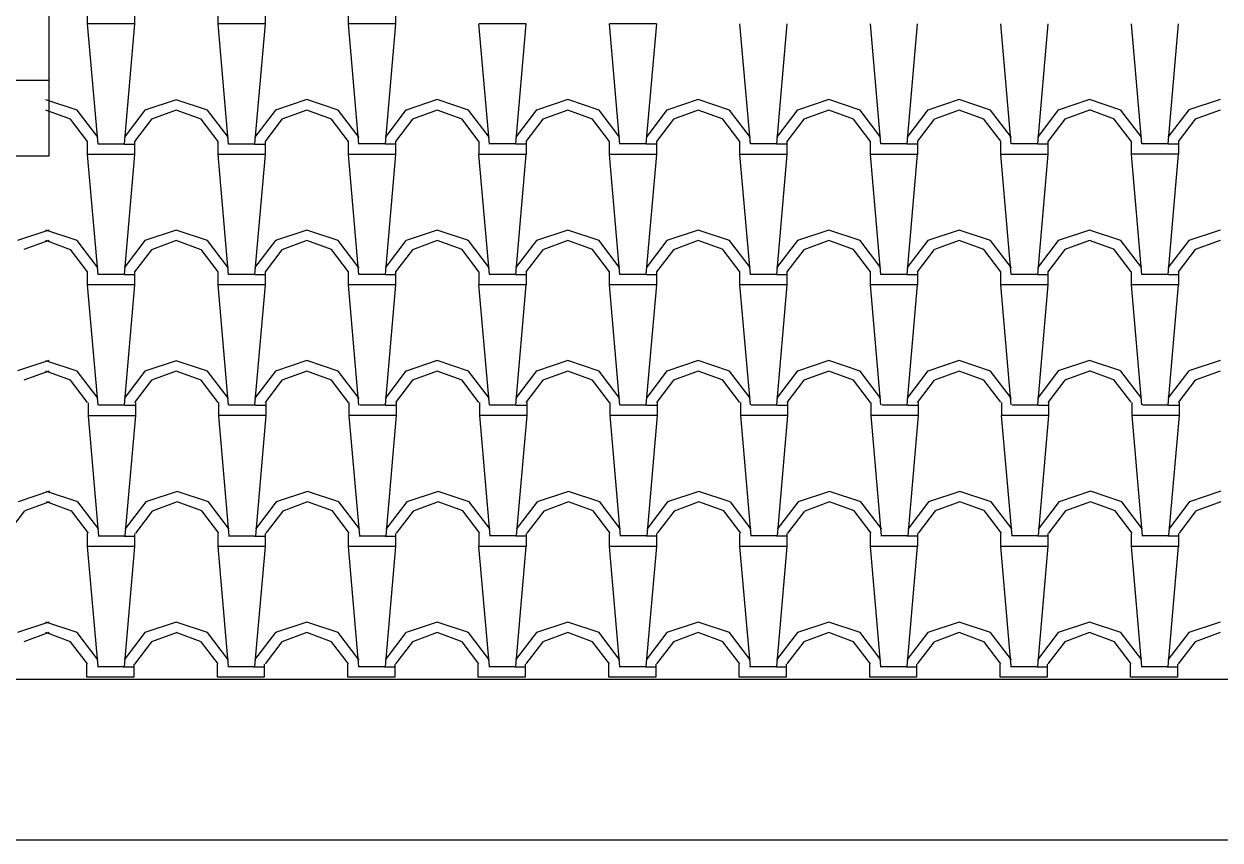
# Model space of a CAD drawing. Extents: x 32549 to 39694, y 7645 to 11950.
# Drawn here: x 34168.3 to 34305.8, y 8915.9 to 9009.7 of the extents above; entities that cross this region are included whole.
import ezdxf

# ---------------------------------------------------------------- set-up
doc = ezdxf.new("R2010")
doc.units = 0
doc.header["$LTSCALE"] = 80
doc.header["$MEASUREMENT"] = 0
doc.layers.add('C3', color=3, linetype='CONTINUOUS')
doc.layers.add('ROOF', color=11, linetype='CONTINUOUS')

msp = doc.modelspace()

# ---------------------------------------------------------------- linework, layer by layer
at = {"layer": 'C3'}
for p, q in [((34171.15, 9111.55), (34171.15, 8994.55)), ((34171.15, 9003.22), (34021.15, 9003.22)), ((34171.15, 8994.55), (34021.15, 8994.55)), ((34986.15, 8934.39), (34021.15, 8934.39)), ((34986.15, 8915.92), (34021.15, 8915.92))]:
    msp.add_line(p, q, dxfattribs=at)
at = {"layer": 'ROOF'}
for p, q in [((34175.62, 9009.73), (34175.62, 9011.23)), ((34181.02, 9011.23), (34181.02, 9009.73)), ((34190.62, 9009.73), (34190.62, 9011.23)), ((34196.02, 9011.23), (34196.02, 9009.73)), ((34205.63, 9009.74), (34205.63, 9011.24)), ((34211.03, 9011.24), (34211.03, 9009.74)), ((34179.82, 9009.73), (34175.62, 9009.73)), ((34176.82, 8995.93), (34175.62, 9009.73)), ((34181.02, 9009.74), (34179.82, 8995.94)), ((34181.02, 9009.73), (34179.82, 9009.73)), ((34191.82, 8995.93), (34190.62, 9009.73)), ((34194.82, 9009.73), (34190.62, 9009.73)), ((34196.02, 9009.74), (34194.82, 8995.94)), ((34196.02, 9009.73), (34194.82, 9009.73)), ((34206.82, 8995.93), (34205.62, 9009.73)), ((34209.83, 9009.74), (34205.63, 9009.74)), ((34211.02, 9009.74), (34209.82, 8995.94)), ((34211.03, 9009.74), (34209.83, 9009.74)), ((34221.82, 8995.93), (34220.62, 9009.73)), ((34224.83, 9009.74), (34220.63, 9009.74)), ((34226.02, 9009.74), (34224.82, 8995.94)), ((34226.03, 9009.74), (34224.83, 9009.74)), ((34236.82, 8995.93), (34235.62, 9009.73)), ((34239.83, 9009.74), (34235.63, 9009.74)), ((34241.02, 9009.74), (34239.82, 8995.94)), ((34241.03, 9009.74), (34239.83, 9009.74)), ((34251.82, 8995.94), (34250.62, 9009.74)), ((34256.02, 9009.74), (34254.82, 8995.94)), ((34266.82, 8995.94), (34265.62, 9009.74)), ((34271.02, 9009.75), (34269.82, 8995.95)), ((34281.82, 8995.94), (34280.62, 9009.74)), ((34286.02, 9009.75), (34284.82, 8995.95)), ((34296.83, 8995.94), (34295.63, 9009.74)), ((34301.02, 9009.75), (34299.82, 8995.95)), ((34174.42, 8999.83), (34170.82, 9001.03)), ((34185.82, 9001.03), (34182.22, 8999.83)), ((34189.42, 8999.83), (34185.82, 9001.03)), ((34200.83, 9001.04), (34197.23, 8999.84)), ((34204.43, 8999.84), (34200.83, 9001.04)), ((34215.83, 9001.04), (34212.23, 8999.84)), ((34219.43, 8999.84), (34215.83, 9001.04)), ((34230.83, 9001.04), (34227.23, 8999.84)), ((34234.43, 8999.84), (34230.83, 9001.04)), ((34245.83, 9001.04), (34242.23, 8999.84)), ((34249.43, 8999.84), (34245.83, 9001.04)), ((34260.83, 9001.04), (34257.23, 8999.84)), ((34264.43, 8999.84), (34260.83, 9001.04)), ((34275.83, 9001.04), (34272.23, 8999.84)), ((34279.43, 8999.84), (34275.83, 9001.04)), ((34290.83, 9001.04), (34287.23, 8999.84)), ((34294.43, 8999.84), (34290.83, 9001.04)), ((34305.83, 9001.05), (34302.23, 8999.85)), ((34173.67, 8998.78), (34170.82, 8999.83)), ((34175.62, 8996.23), (34173.67, 8998.78)), ((34176.82, 8996.68), (34174.42, 8999.83)), ((34182.22, 8999.84), (34179.82, 8996.69)), ((34182.97, 8998.78), (34181.02, 8996.23)), ((34185.82, 8999.83), (34182.97, 8998.78)), ((34188.67, 8998.78), (34185.82, 8999.83)), ((34190.62, 8996.24), (34188.67, 8998.79)), ((34191.82, 8996.68), (34189.42, 8999.83)), ((34197.22, 8999.84), (34194.82, 8996.69)), ((34197.97, 8998.78), (34196.02, 8996.23)), ((34200.82, 8999.83), (34197.97, 8998.78)), ((34203.68, 8998.79), (34200.83, 8999.84)), ((34205.62, 8996.24), (34203.67, 8998.79)), ((34206.83, 8996.68), (34204.43, 8999.83)), ((34212.22, 8999.85), (34209.82, 8996.7)), ((34212.97, 8998.78), (34211.02, 8996.23)), ((34215.83, 8999.83), (34212.98, 8998.78)), ((34218.68, 8998.79), (34215.83, 8999.84)), ((34220.62, 8996.24), (34218.67, 8998.79)), ((34221.83, 8996.68), (34219.43, 8999.83)), ((34227.23, 8999.85), (34224.83, 8996.7)), ((34227.97, 8998.78), (34226.02, 8996.23)), ((34230.83, 8999.83), (34227.98, 8998.78)), ((34233.68, 8998.79), (34230.83, 8999.84)), ((34235.62, 8996.24), (34233.67, 8998.79)), ((34236.83, 8996.68), (34234.43, 8999.83)), ((34242.23, 8999.85), (34239.83, 8996.7)), ((34242.97, 8998.78), (34241.02, 8996.23)), ((34245.83, 8999.83), (34242.98, 8998.78)), ((34248.68, 8998.79), (34245.83, 8999.84)), ((34250.62, 8996.24), (34248.67, 8998.79)), ((34251.83, 8996.68), (34249.43, 8999.83)), ((34257.23, 8999.85), (34254.83, 8996.7)), ((34257.97, 8998.78), (34256.02, 8996.23)), ((34260.83, 8999.83), (34257.98, 8998.78)), ((34263.68, 8998.79), (34260.83, 8999.84)), ((34265.62, 8996.24), (34263.67, 8998.79)), ((34266.83, 8996.69), (34264.43, 8999.84)), ((34272.23, 8999.85), (34269.83, 8996.7)), ((34272.97, 8998.79), (34271.02, 8996.24)), ((34275.83, 8999.83), (34272.98, 8998.78)), ((34278.68, 8998.79), (34275.83, 8999.84)), ((34280.62, 8996.25), (34278.67, 8998.8)), ((34281.83, 8996.69), (34279.43, 8999.84)), ((34287.23, 8999.85), (34284.83, 8996.7)), ((34287.97, 8998.79), (34286.02, 8996.24)), ((34290.83, 8999.84), (34287.98, 8998.79)), ((34293.68, 8998.8), (34290.83, 8999.85)), ((34295.62, 8996.25), (34293.67, 8998.8)), ((34296.83, 8996.69), (34294.43, 8999.84)), ((34302.23, 8999.86), (34299.83, 8996.71)), ((34302.97, 8998.79), (34301.02, 8996.24)), ((34305.83, 8999.84), (34302.98, 8998.79)), ((34175.62, 8994.73), (34175.62, 8996.23)), ((34179.82, 8995.93), (34176.82, 8995.93)), ((34179.82, 8995.93), (34181.02, 8995.93)), ((34181.02, 8996.23), (34181.02, 8994.73)), ((34190.62, 8994.73), (34190.62, 8996.23)), ((34194.82, 8995.93), (34191.82, 8995.93)), ((34194.82, 8995.93), (34196.02, 8995.93)), ((34196.02, 8996.23), (34196.02, 8994.73)), ((34205.63, 8994.74), (34205.63, 8996.24)), ((34209.83, 8995.94), (34206.83, 8995.94)), ((34209.83, 8995.94), (34211.03, 8995.94)), ((34211.03, 8996.24), (34211.03, 8994.74)), ((34220.63, 8994.74), (34220.63, 8996.24)), ((34224.83, 8995.94), (34221.83, 8995.94)), ((34224.83, 8995.94), (34226.03, 8995.94)), ((34226.03, 8996.24), (34226.03, 8994.74)), ((34235.63, 8994.74), (34235.63, 8996.24)), ((34239.83, 8995.94), (34236.83, 8995.94)), ((34239.83, 8995.94), (34241.03, 8995.94)), ((34241.03, 8996.24), (34241.03, 8994.74)), ((34250.63, 8994.74), (34250.63, 8996.24)), ((34254.83, 8995.94), (34251.83, 8995.94)), ((34254.83, 8995.94), (34256.03, 8995.94)), ((34256.03, 8996.24), (34256.03, 8994.74)), ((34265.63, 8994.74), (34265.63, 8996.24)), ((34269.83, 8995.94), (34266.83, 8995.94)), ((34269.83, 8995.94), (34271.03, 8995.94)), ((34271.03, 8996.24), (34271.03, 8994.74)), ((34280.63, 8994.74), (34280.63, 8996.24)), ((34284.83, 8995.94), (34281.83, 8995.94)), ((34284.83, 8995.94), (34286.03, 8995.94)), ((34286.03, 8996.24), (34286.03, 8994.74)), ((34295.63, 8994.75), (34295.63, 8996.25)), ((34299.83, 8995.95), (34296.83, 8995.95)), ((34299.83, 8995.95), (34301.03, 8995.95)), ((34301.03, 8996.25), (34301.03, 8994.75)), ((34176.82, 8980.93), (34175.62, 8994.73)), ((34179.82, 8994.73), (34175.62, 8994.73)), ((34181.02, 8994.74), (34179.82, 8980.94)), ((34181.02, 8994.73), (34179.82, 8994.73)), ((34194.82, 8994.73), (34190.62, 8994.73)), ((34191.82, 8980.93), (34190.62, 8994.73)), ((34196.02, 8994.74), (34194.82, 8980.94)), ((34196.02, 8994.73), (34194.82, 8994.73)), ((34206.82, 8980.93), (34205.62, 8994.73)), ((34209.83, 8994.74), (34205.63, 8994.74)), ((34211.02, 8994.74), (34209.82, 8980.94)), ((34211.03, 8994.74), (34209.83, 8994.74)), ((34221.82, 8980.93), (34220.62, 8994.73)), ((34224.83, 8994.74), (34220.63, 8994.74)), ((34226.02, 8994.74), (34224.82, 8980.94)), ((34226.03, 8994.74), (34224.83, 8994.74)), ((34236.82, 8980.93), (34235.62, 8994.73)), ((34239.83, 8994.74), (34235.63, 8994.74)), ((34241.02, 8994.74), (34239.82, 8980.94)), ((34241.03, 8994.74), (34239.83, 8994.74)), ((34251.82, 8980.94), (34250.62, 8994.74)), ((34254.83, 8994.74), (34250.63, 8994.74)), ((34256.02, 8994.74), (34254.82, 8980.94)), ((34256.03, 8994.74), (34254.83, 8994.74)), ((34266.82, 8980.94), (34265.62, 8994.74)), ((34269.83, 8994.74), (34265.63, 8994.74)), ((34271.02, 8994.75), (34269.82, 8980.95)), ((34271.03, 8994.74), (34269.83, 8994.74)), ((34281.82, 8980.94), (34280.62, 8994.74)), ((34284.83, 8994.74), (34280.63, 8994.74)), ((34286.02, 8994.75), (34284.82, 8980.95)), ((34286.03, 8994.74), (34284.83, 8994.74)), ((34299.83, 8994.75), (34295.63, 8994.75)), ((34296.83, 8980.94), (34295.63, 8994.74)), ((34301.02, 8994.75), (34299.82, 8980.95)), ((34301.03, 8994.75), (34299.83, 8994.75)), ((34171.15, 8986.05), (34167.55, 8984.85)), ((34171.15, 8984.84), (34168.3, 8983.79)), ((34174.42, 8984.83), (34170.82, 8986.03)), ((34173.67, 8983.78), (34170.82, 8984.83)), ((34176.82, 8981.68), (34174.42, 8984.83)), ((34182.22, 8984.84), (34179.82, 8981.69)), ((34185.82, 8986.03), (34182.22, 8984.83)), ((34185.82, 8984.83), (34182.97, 8983.78)), ((34189.42, 8984.83), (34185.82, 8986.03)), ((34188.67, 8983.78), (34185.82, 8984.83)), ((34191.82, 8981.68), (34189.42, 8984.83)), ((34197.22, 8984.84), (34194.82, 8981.69)), ((34200.83, 8986.04), (34197.23, 8984.84)), ((34200.82, 8984.83), (34197.97, 8983.78)), ((34204.43, 8984.84), (34200.83, 8986.04)), ((34203.68, 8983.79), (34200.83, 8984.84)), ((34206.83, 8981.68), (34204.43, 8984.83)), ((34212.22, 8984.85), (34209.82, 8981.7)), ((34215.83, 8986.04), (34212.23, 8984.84)), ((34215.83, 8984.83), (34212.98, 8983.78)), ((34219.43, 8984.84), (34215.83, 8986.04)), ((34218.68, 8983.79), (34215.83, 8984.84)), ((34221.83, 8981.68), (34219.43, 8984.83)), ((34227.23, 8984.85), (34224.83, 8981.7)), ((34230.83, 8986.04), (34227.23, 8984.84)), ((34230.83, 8984.83), (34227.98, 8983.78)), ((34234.43, 8984.84), (34230.83, 8986.04)), ((34233.68, 8983.79), (34230.83, 8984.84)), ((34236.83, 8981.68), (34234.43, 8984.83)), ((34242.23, 8984.85), (34239.83, 8981.7)), ((34245.83, 8986.04), (34242.23, 8984.84)), ((34245.83, 8984.83), (34242.98, 8983.78)), ((34249.43, 8984.84), (34245.83, 8986.04)), ((34248.68, 8983.79), (34245.83, 8984.84)), ((34251.83, 8981.69), (34249.43, 8984.84)), ((34257.23, 8984.85), (34254.83, 8981.7)), ((34260.83, 8986.04), (34257.23, 8984.84)), ((34260.83, 8984.83), (34257.98, 8983.78)), ((34264.43, 8984.84), (34260.83, 8986.04)), ((34263.68, 8983.79), (34260.83, 8984.84)), ((34266.83, 8981.69), (34264.43, 8984.84)), ((34272.23, 8984.85), (34269.83, 8981.7)), ((34275.83, 8986.04), (34272.23, 8984.84)), ((34275.83, 8984.84), (34272.98, 8983.79)), ((34279.43, 8984.84), (34275.83, 8986.04)), ((34278.68, 8983.79), (34275.83, 8984.84)), ((34281.83, 8981.69), (34279.43, 8984.84)), ((34287.23, 8984.85), (34284.83, 8981.7)), ((34290.83, 8986.05), (34287.23, 8984.85)), ((34290.83, 8984.84), (34287.98, 8983.79)), ((34294.43, 8984.85), (34290.83, 8986.05)), ((34293.68, 8983.8), (34290.83, 8984.85)), ((34296.83, 8981.69), (34294.43, 8984.84)), ((34302.23, 8984.86), (34299.83, 8981.71)), ((34305.83, 8986.05), (34302.23, 8984.85)), ((34305.83, 8984.84), (34302.98, 8983.79)), ((34175.62, 8981.24), (34173.67, 8983.79)), ((34182.97, 8983.78), (34181.02, 8981.23)), ((34190.62, 8981.24), (34188.67, 8983.79)), ((34197.97, 8983.78), (34196.02, 8981.23)), ((34205.62, 8981.24), (34203.67, 8983.79)), ((34212.97, 8983.78), (34211.02, 8981.23)), ((34220.62, 8981.24), (34218.67, 8983.79)), ((34227.97, 8983.78), (34226.02, 8981.23)), ((34235.62, 8981.24), (34233.67, 8983.79)), ((34242.97, 8983.78), (34241.02, 8981.23)), ((34250.62, 8981.24), (34248.67, 8983.79)), ((34257.97, 8983.78), (34256.02, 8981.23)), ((34265.62, 8981.24), (34263.67, 8983.79)), ((34272.97, 8983.79), (34271.02, 8981.24)), ((34280.62, 8981.25), (34278.67, 8983.8)), ((34287.97, 8983.79), (34286.02, 8981.24)), ((34295.62, 8981.25), (34293.67, 8983.8)), ((34302.97, 8983.79), (34301.02, 8981.24)), ((34175.62, 8979.73), (34175.62, 8981.23)), ((34179.82, 8980.93), (34176.82, 8980.93)), ((34179.82, 8980.93), (34181.02, 8980.93)), ((34181.02, 8981.23), (34181.02, 8979.73)), ((34190.62, 8979.73), (34190.62, 8981.23)), ((34194.82, 8980.93), (34191.82, 8980.93)), ((34194.82, 8980.93), (34196.02, 8980.93)), ((34196.02, 8981.23), (34196.02, 8979.73)), ((34205.63, 8979.74), (34205.63, 8981.24)), ((34209.83, 8980.94), (34206.83, 8980.94)), ((34209.83, 8980.94), (34211.03, 8980.94)), ((34211.03, 8981.24), (34211.03, 8979.74)), ((34220.63, 8979.74), (34220.63, 8981.24)), ((34224.83, 8980.94), (34221.83, 8980.94)), ((34224.83, 8980.94), (34226.03, 8980.94)), ((34226.03, 8981.24), (34226.03, 8979.74)), ((34235.63, 8979.74), (34235.63, 8981.24)), ((34239.83, 8980.94), (34236.83, 8980.94)), ((34239.83, 8980.94), (34241.03, 8980.94)), ((34241.03, 8981.24), (34241.03, 8979.74)), ((34250.63, 8979.74), (34250.63, 8981.24)), ((34254.83, 8980.94), (34251.83, 8980.94)), ((34254.83, 8980.94), (34256.03, 8980.94)), ((34256.03, 8981.24), (34256.03, 8979.74)), ((34265.63, 8979.74), (34265.63, 8981.24)), ((34269.83, 8980.94), (34266.83, 8980.94)), ((34269.83, 8980.94), (34271.03, 8980.94)), ((34271.03, 8981.24), (34271.03, 8979.74)), ((34280.63, 8979.74), (34280.63, 8981.24)), ((34284.83, 8980.94), (34281.83, 8980.94)), ((34284.83, 8980.94), (34286.03, 8980.94)), ((34286.03, 8981.24), (34286.03, 8979.74)), ((34295.63, 8979.75), (34295.63, 8981.25)), ((34299.83, 8980.95), (34296.83, 8980.95)), ((34299.83, 8980.95), (34301.03, 8980.95)), ((34301.03, 8981.25), (34301.03, 8979.75)), ((34176.82, 8965.93), (34175.62, 8979.73)), ((34179.82, 8979.73), (34175.62, 8979.73)), ((34181.02, 8979.74), (34179.82, 8965.94)), ((34181.02, 8979.73), (34179.82, 8979.73)), ((34194.82, 8979.73), (34190.62, 8979.73)), ((34191.82, 8965.93), (34190.62, 8979.73)), ((34196.02, 8979.74), (34194.82, 8965.94)), ((34196.02, 8979.73), (34194.82, 8979.73)), ((34206.82, 8965.93), (34205.62, 8979.73)), ((34209.83, 8979.74), (34205.63, 8979.74)), ((34211.02, 8979.74), (34209.82, 8965.94)), ((34211.03, 8979.74), (34209.83, 8979.74)), ((34221.82, 8965.93), (34220.62, 8979.73)), ((34224.83, 8979.74), (34220.63, 8979.74)), ((34226.02, 8979.74), (34224.82, 8965.94)), ((34226.03, 8979.74), (34224.83, 8979.74)), ((34236.82, 8965.93), (34235.62, 8979.73)), ((34239.83, 8979.74), (34235.63, 8979.74)), ((34241.02, 8979.74), (34239.82, 8965.94)), ((34241.03, 8979.74), (34239.83, 8979.74)), ((34251.82, 8965.94), (34250.62, 8979.74)), ((34254.83, 8979.74), (34250.63, 8979.74)), ((34256.02, 8979.74), (34254.82, 8965.94)), ((34256.03, 8979.74), (34254.83, 8979.74)), ((34266.82, 8965.94), (34265.62, 8979.74)), ((34269.83, 8979.74), (34265.63, 8979.74)), ((34271.02, 8979.75), (34269.82, 8965.95)), ((34271.03, 8979.74), (34269.83, 8979.74)), ((34281.82, 8965.94), (34280.62, 8979.74)), ((34284.83, 8979.74), (34280.63, 8979.74)), ((34286.02, 8979.75), (34284.82, 8965.95)), ((34286.03, 8979.74), (34284.83, 8979.74)), ((34299.83, 8979.75), (34295.63, 8979.75)), ((34296.83, 8965.94), (34295.63, 8979.74)), ((34301.02, 8979.75), (34299.82, 8965.95)), ((34301.03, 8979.75), (34299.83, 8979.75)), ((34171.15, 8971.05), (34167.55, 8969.85)), ((34171.15, 8969.84), (34168.3, 8968.79)), ((34174.42, 8969.83), (34170.82, 8971.03)), ((34173.67, 8968.78), (34170.82, 8969.83)), ((34176.82, 8966.68), (34174.42, 8969.83)), ((34182.22, 8969.84), (34179.82, 8966.69)), ((34185.82, 8971.03), (34182.22, 8969.83)), ((34185.82, 8969.83), (34182.97, 8968.78)), ((34189.42, 8969.83), (34185.82, 8971.03)), ((34188.67, 8968.78), (34185.82, 8969.83)), ((34191.82, 8966.68), (34189.42, 8969.83)), ((34197.22, 8969.84), (34194.82, 8966.69)), ((34200.83, 8971.04), (34197.23, 8969.84)), ((34200.82, 8969.83), (34197.97, 8968.78)), ((34204.43, 8969.84), (34200.83, 8971.04)), ((34203.68, 8968.79), (34200.83, 8969.84)), ((34206.83, 8966.68), (34204.43, 8969.83)), ((34212.22, 8969.85), (34209.82, 8966.7)), ((34215.83, 8971.04), (34212.23, 8969.84)), ((34215.83, 8969.83), (34212.98, 8968.78)), ((34219.43, 8969.84), (34215.83, 8971.04)), ((34218.68, 8968.79), (34215.83, 8969.84)), ((34221.83, 8966.68), (34219.43, 8969.83)), ((34227.23, 8969.85), (34224.83, 8966.7)), ((34230.83, 8971.04), (34227.23, 8969.84)), ((34230.83, 8969.83), (34227.98, 8968.78)), ((34234.43, 8969.84), (34230.83, 8971.04)), ((34233.68, 8968.79), (34230.83, 8969.84)), ((34236.83, 8966.68), (34234.43, 8969.83)), ((34242.23, 8969.85), (34239.83, 8966.7)), ((34245.83, 8971.04), (34242.23, 8969.84)), ((34245.83, 8969.83), (34242.98, 8968.78)), ((34249.43, 8969.84), (34245.83, 8971.04)), ((34248.68, 8968.79), (34245.83, 8969.84)), ((34251.83, 8966.69), (34249.43, 8969.84)), ((34257.23, 8969.85), (34254.83, 8966.7)), ((34260.83, 8971.04), (34257.23, 8969.84)), ((34260.83, 8969.83), (34257.98, 8968.78)), ((34264.43, 8969.84), (34260.83, 8971.04)), ((34263.68, 8968.79), (34260.83, 8969.84)), ((34266.83, 8966.69), (34264.43, 8969.84)), ((34272.23, 8969.85), (34269.83, 8966.7)), ((34275.83, 8971.04), (34272.23, 8969.84)), ((34275.83, 8969.84), (34272.98, 8968.79)), ((34279.43, 8969.84), (34275.83, 8971.04)), ((34278.68, 8968.79), (34275.83, 8969.84)), ((34281.83, 8966.69), (34279.43, 8969.84)), ((34287.23, 8969.85), (34284.83, 8966.7)), ((34290.83, 8971.05), (34287.23, 8969.85)), ((34290.83, 8969.84), (34287.98, 8968.79)), ((34294.43, 8969.85), (34290.83, 8971.05)), ((34293.68, 8968.8), (34290.83, 8969.85)), ((34296.83, 8966.69), (34294.43, 8969.84)), ((34302.23, 8969.86), (34299.83, 8966.71)), ((34305.83, 8971.05), (34302.23, 8969.85)), ((34305.83, 8969.84), (34302.98, 8968.79)), ((34175.62, 8966.24), (34173.67, 8968.79)), ((34182.97, 8968.78), (34181.02, 8966.23)), ((34190.62, 8966.24), (34188.67, 8968.79)), ((34197.97, 8968.78), (34196.02, 8966.23)), ((34205.62, 8966.24), (34203.67, 8968.79)), ((34212.97, 8968.78), (34211.02, 8966.23)), ((34220.62, 8966.24), (34218.67, 8968.79)), ((34227.97, 8968.78), (34226.02, 8966.23)), ((34235.62, 8966.24), (34233.67, 8968.79)), ((34242.97, 8968.78), (34241.02, 8966.23)), ((34250.62, 8966.24), (34248.67, 8968.79)), ((34257.97, 8968.78), (34256.02, 8966.23)), ((34265.62, 8966.24), (34263.67, 8968.79)), ((34272.97, 8968.79), (34271.02, 8966.24)), ((34280.62, 8966.25), (34278.67, 8968.8)), ((34287.97, 8968.79), (34286.02, 8966.24)), ((34295.62, 8966.25), (34293.67, 8968.8)), ((34302.97, 8968.79), (34301.02, 8966.24)), ((34175.71, 8964.7), (34175.71, 8966.2)), ((34179.91, 8965.9), (34176.91, 8965.9)), ((34179.91, 8965.9), (34181.11, 8965.9)), ((34181.11, 8966.2), (34181.11, 8964.7)), ((34190.71, 8964.71), (34190.71, 8966.21)), ((34194.91, 8965.91), (34191.91, 8965.91)), ((34194.91, 8965.91), (34196.11, 8965.91)), ((34196.11, 8966.21), (34196.11, 8964.71)), ((34205.71, 8964.71), (34205.71, 8966.21)), ((34209.91, 8965.91), (34206.91, 8965.91)), ((34209.91, 8965.91), (34211.11, 8965.91)), ((34211.11, 8966.21), (34211.11, 8964.71)), ((34220.71, 8964.71), (34220.71, 8966.21)), ((34224.91, 8965.91), (34221.91, 8965.91)), ((34224.91, 8965.91), (34226.11, 8965.91)), ((34226.11, 8966.21), (34226.11, 8964.71)), ((34235.71, 8964.71), (34235.71, 8966.21)), ((34239.91, 8965.91), (34236.91, 8965.91)), ((34239.91, 8965.91), (34241.11, 8965.91)), ((34241.11, 8966.21), (34241.11, 8964.71)), ((34250.71, 8964.71), (34250.71, 8966.21)), ((34254.91, 8965.91), (34251.91, 8965.91)), ((34254.91, 8965.91), (34256.11, 8965.91)), ((34256.11, 8966.21), (34256.11, 8964.71)), ((34265.72, 8964.71), (34265.72, 8966.21)), ((34269.92, 8965.91), (34266.92, 8965.91)), ((34269.92, 8965.91), (34271.12, 8965.91)), ((34271.12, 8966.21), (34271.12, 8964.71)), ((34280.72, 8964.71), (34280.72, 8966.21)), ((34284.92, 8965.91), (34281.92, 8965.91)), ((34284.92, 8965.91), (34286.12, 8965.91)), ((34286.12, 8966.21), (34286.12, 8964.71)), ((34295.72, 8964.72), (34295.72, 8966.22)), ((34299.92, 8965.92), (34296.92, 8965.92)), ((34299.92, 8965.92), (34301.12, 8965.92)), ((34301.12, 8966.22), (34301.12, 8964.72)), ((34179.91, 8964.7), (34175.71, 8964.7)), ((34176.91, 8950.9), (34175.71, 8964.7)), ((34181.11, 8964.71), (34179.91, 8950.91)), ((34181.11, 8964.7), (34179.91, 8964.7)), ((34194.91, 8964.71), (34190.71, 8964.71)), ((34191.91, 8950.9), (34190.71, 8964.7)), ((34196.11, 8964.71), (34194.91, 8964.71)), ((34196.11, 8964.71), (34194.91, 8950.91)), ((34209.91, 8964.71), (34205.71, 8964.71)), ((34206.91, 8950.9), (34205.71, 8964.7)), ((34211.11, 8964.71), (34209.91, 8950.91)), ((34211.11, 8964.71), (34209.91, 8964.71)), ((34224.91, 8964.71), (34220.71, 8964.71)), ((34221.91, 8950.91), (34220.71, 8964.71)), ((34226.11, 8964.71), (34224.91, 8950.91)), ((34226.11, 8964.71), (34224.91, 8964.71)), ((34239.91, 8964.71), (34235.71, 8964.71)), ((34236.91, 8950.91), (34235.71, 8964.71)), ((34241.11, 8964.71), (34239.91, 8950.91)), ((34241.11, 8964.71), (34239.91, 8964.71)), ((34251.91, 8950.91), (34250.71, 8964.71)), ((34254.91, 8964.71), (34250.71, 8964.71)), ((34256.11, 8964.71), (34254.91, 8964.71)), ((34256.11, 8964.71), (34254.91, 8950.91)), ((34266.91, 8950.91), (34265.71, 8964.71)), ((34269.92, 8964.71), (34265.72, 8964.71)), ((34271.11, 8964.72), (34269.91, 8950.92)), ((34271.12, 8964.71), (34269.92, 8964.71)), ((34281.91, 8950.91), (34280.71, 8964.71)), ((34284.92, 8964.71), (34280.72, 8964.71)), ((34286.11, 8964.72), (34284.91, 8950.92)), ((34286.12, 8964.71), (34284.92, 8964.71)), ((34296.91, 8950.91), (34295.71, 8964.71)), ((34299.92, 8964.72), (34295.72, 8964.72)), ((34301.11, 8964.72), (34299.91, 8950.92)), ((34301.12, 8964.72), (34299.92, 8964.72)), ((34171.24, 8956.02), (34167.64, 8954.82)), ((34174.51, 8954.8), (34170.91, 8956)), ((34185.91, 8956), (34182.31, 8954.8)), ((34189.51, 8954.8), (34185.91, 8956)), ((34200.91, 8956.01), (34197.31, 8954.81)), ((34204.51, 8954.81), (34200.91, 8956.01)), ((34215.91, 8956.01), (34212.31, 8954.81)), ((34219.51, 8954.81), (34215.91, 8956.01)), ((34230.91, 8956.01), (34227.31, 8954.81)), ((34234.51, 8954.81), (34230.91, 8956.01)), ((34245.91, 8956.01), (34242.31, 8954.81)), ((34249.51, 8954.81), (34245.91, 8956.01)), ((34260.92, 8956.01), (34257.32, 8954.81)), ((34264.52, 8954.81), (34260.92, 8956.01)), ((34275.92, 8956.01), (34272.32, 8954.81)), ((34279.52, 8954.81), (34275.92, 8956.01)), ((34290.92, 8956.02), (34287.32, 8954.82)), ((34294.52, 8954.82), (34290.92, 8956.02)), ((34305.92, 8956.02), (34302.32, 8954.82)), ((34171.24, 8954.82), (34168.39, 8953.77)), ((34173.76, 8953.75), (34170.91, 8954.8)), ((34176.91, 8951.65), (34174.51, 8954.8)), ((34182.31, 8954.81), (34179.91, 8951.66)), ((34185.91, 8954.8), (34183.06, 8953.75)), ((34188.76, 8953.76), (34185.91, 8954.81)), ((34191.91, 8951.65), (34189.51, 8954.8)), ((34197.31, 8954.82), (34194.91, 8951.67)), ((34200.91, 8954.8), (34198.06, 8953.75)), ((34203.76, 8953.76), (34200.91, 8954.81)), ((34206.91, 8951.65), (34204.51, 8954.8)), ((34212.31, 8954.82), (34209.91, 8951.67)), ((34215.91, 8954.8), (34213.06, 8953.75)), ((34218.76, 8953.76), (34215.91, 8954.81)), ((34221.91, 8951.65), (34219.51, 8954.8)), ((34227.31, 8954.82), (34224.91, 8951.67)), ((34230.91, 8954.8), (34228.06, 8953.75)), ((34233.76, 8953.76), (34230.91, 8954.81)), ((34236.91, 8951.65), (34234.51, 8954.8)), ((34242.31, 8954.82), (34239.91, 8951.67)), ((34245.91, 8954.8), (34243.06, 8953.75)), ((34248.76, 8953.76), (34245.91, 8954.81)), ((34251.92, 8951.66), (34249.52, 8954.81)), ((34257.31, 8954.82), (34254.91, 8951.67)), ((34260.92, 8954.8), (34258.07, 8953.75)), ((34263.77, 8953.76), (34260.92, 8954.81)), ((34266.92, 8951.66), (34264.52, 8954.81)), ((34272.32, 8954.82), (34269.92, 8951.67)), ((34275.92, 8954.81), (34273.07, 8953.76)), ((34278.77, 8953.76), (34275.92, 8954.81)), ((34281.92, 8951.66), (34279.52, 8954.81)), ((34287.32, 8954.83), (34284.92, 8951.68)), ((34290.92, 8954.81), (34288.07, 8953.76)), ((34293.77, 8953.77), (34290.92, 8954.82)), ((34296.92, 8951.66), (34294.52, 8954.81)), ((34302.32, 8954.83), (34299.92, 8951.68)), ((34305.92, 8954.81), (34303.07, 8953.76)), ((34168.38, 8953.77), (34166.43, 8951.22)), ((34175.71, 8951.21), (34173.76, 8953.76)), ((34183.06, 8953.75), (34181.11, 8951.2)), ((34190.71, 8951.21), (34188.76, 8953.76)), ((34198.06, 8953.75), (34196.11, 8951.2)), ((34205.71, 8951.21), (34203.76, 8953.76)), ((34213.06, 8953.75), (34211.11, 8951.2)), ((34220.71, 8951.21), (34218.76, 8953.76)), ((34228.06, 8953.75), (34226.11, 8951.2)), ((34235.71, 8951.21), (34233.76, 8953.76)), ((34243.06, 8953.75), (34241.11, 8951.2)), ((34250.71, 8951.21), (34248.76, 8953.76)), ((34258.06, 8953.75), (34256.11, 8951.2)), ((34265.71, 8951.22), (34263.76, 8953.77)), ((34273.06, 8953.76), (34271.11, 8951.21)), ((34280.71, 8951.22), (34278.76, 8953.77)), ((34288.06, 8953.76), (34286.11, 8951.21)), ((34295.71, 8951.22), (34293.76, 8953.77)), ((34303.06, 8953.76), (34301.11, 8951.21)), ((34175.62, 8949.67), (34175.62, 8951.17)), ((34179.82, 8950.87), (34176.82, 8950.87)), ((34179.82, 8950.87), (34181.02, 8950.87)), ((34181.02, 8951.17), (34181.02, 8949.67)), ((34190.62, 8949.67), (34190.62, 8951.17)), ((34194.82, 8950.87), (34191.82, 8950.87)), ((34194.82, 8950.87), (34196.02, 8950.87)), ((34196.02, 8951.17), (34196.02, 8949.67)), ((34205.63, 8949.67), (34205.63, 8951.17)), ((34209.83, 8950.87), (34206.83, 8950.87)), ((34209.83, 8950.87), (34211.03, 8950.87)), ((34211.03, 8951.17), (34211.03, 8949.67)), ((34220.63, 8949.68), (34220.63, 8951.18)), ((34224.83, 8950.88), (34221.83, 8950.88)), ((34224.83, 8950.88), (34226.03, 8950.88)), ((34226.03, 8951.18), (34226.03, 8949.68)), ((34235.63, 8949.68), (34235.63, 8951.18)), ((34239.83, 8950.88), (34236.83, 8950.88)), ((34239.83, 8950.88), (34241.03, 8950.88)), ((34241.03, 8951.18), (34241.03, 8949.68)), ((34250.63, 8949.68), (34250.63, 8951.18)), ((34254.83, 8950.88), (34251.83, 8950.88)), ((34254.83, 8950.88), (34256.03, 8950.88)), ((34256.03, 8951.18), (34256.03, 8949.68)), ((34265.63, 8949.68), (34265.63, 8951.18)), ((34269.83, 8950.88), (34266.83, 8950.88)), ((34269.83, 8950.88), (34271.03, 8950.88)), ((34271.03, 8951.18), (34271.03, 8949.68)), ((34280.63, 8949.68), (34280.63, 8951.18)), ((34284.83, 8950.88), (34281.83, 8950.88)), ((34284.83, 8950.88), (34286.03, 8950.88)), ((34286.03, 8951.18), (34286.03, 8949.68)), ((34295.63, 8949.68), (34295.63, 8951.18)), ((34299.83, 8950.88), (34296.83, 8950.88)), ((34299.83, 8950.88), (34301.03, 8950.88)), ((34301.03, 8951.18), (34301.03, 8949.68)), ((34179.82, 8949.67), (34175.62, 8949.67)), ((34176.82, 8935.87), (34175.62, 8949.67)), ((34181.02, 8949.67), (34179.82, 8935.87)), ((34181.02, 8949.67), (34179.82, 8949.67)), ((34191.82, 8935.87), (34190.62, 8949.67)), ((34194.82, 8949.67), (34190.62, 8949.67)), ((34196.02, 8949.68), (34194.82, 8935.88)), ((34196.02, 8949.67), (34194.82, 8949.67)), ((34206.82, 8935.87), (34205.62, 8949.67)), ((34209.83, 8949.67), (34205.63, 8949.67)), ((34211.02, 8949.68), (34209.82, 8935.88)), ((34211.03, 8949.67), (34209.83, 8949.67)), ((34221.82, 8935.87), (34220.62, 8949.67)), ((34224.83, 8949.68), (34220.63, 8949.68)), ((34226.02, 8949.68), (34224.82, 8935.88)), ((34226.03, 8949.68), (34224.83, 8949.68)), ((34236.82, 8935.87), (34235.62, 8949.67)), ((34239.83, 8949.68), (34235.63, 8949.68)), ((34241.02, 8949.68), (34239.82, 8935.88)), ((34241.03, 8949.68), (34239.83, 8949.68)), ((34251.82, 8935.88), (34250.62, 8949.68)), ((34254.83, 8949.68), (34250.63, 8949.68)), ((34256.02, 8949.68), (34254.82, 8935.88)), ((34256.03, 8949.68), (34254.83, 8949.68)), ((34266.82, 8935.88), (34265.62, 8949.68)), ((34269.83, 8949.68), (34265.63, 8949.68)), ((34271.02, 8949.68), (34269.82, 8935.88)), ((34271.03, 8949.68), (34269.83, 8949.68)), ((34281.82, 8935.88), (34280.62, 8949.68)), ((34284.83, 8949.68), (34280.63, 8949.68)), ((34286.02, 8949.69), (34284.82, 8935.89)), ((34286.03, 8949.68), (34284.83, 8949.68)), ((34296.83, 8935.88), (34295.63, 8949.68)), ((34299.83, 8949.68), (34295.63, 8949.68)), ((34301.02, 8949.69), (34299.82, 8935.89)), ((34301.03, 8949.68), (34299.83, 8949.68)), ((34171.15, 8940.99), (34167.55, 8939.79)), ((34174.42, 8939.77), (34170.82, 8940.97)), ((34185.82, 8940.97), (34182.22, 8939.77)), ((34189.42, 8939.77), (34185.82, 8940.97)), ((34200.83, 8940.97), (34197.23, 8939.77)), ((34204.43, 8939.77), (34200.83, 8940.97)), ((34215.83, 8940.98), (34212.23, 8939.78)), ((34219.43, 8939.78), (34215.83, 8940.98)), ((34230.83, 8940.98), (34227.23, 8939.78)), ((34234.43, 8939.78), (34230.83, 8940.98)), ((34245.83, 8940.98), (34242.23, 8939.78)), ((34249.43, 8939.78), (34245.83, 8940.98)), ((34260.83, 8940.98), (34257.23, 8939.78)), ((34264.43, 8939.78), (34260.83, 8940.98)), ((34275.83, 8940.98), (34272.23, 8939.78)), ((34279.43, 8939.78), (34275.83, 8940.98)), ((34290.83, 8940.98), (34287.23, 8939.78)), ((34294.43, 8939.78), (34290.83, 8940.98)), ((34305.83, 8940.99), (34302.23, 8939.79)), ((34171.15, 8939.78), (34168.3, 8938.73)), ((34173.67, 8938.72), (34170.82, 8939.77)), ((34176.82, 8936.62), (34174.42, 8939.77)), ((34182.22, 8939.78), (34179.82, 8936.63)), ((34185.82, 8939.76), (34182.97, 8938.71)), ((34188.67, 8938.72), (34185.82, 8939.77)), ((34191.82, 8936.62), (34189.42, 8939.77)), ((34197.22, 8939.78), (34194.82, 8936.63)), ((34200.82, 8939.77), (34197.97, 8938.72)), ((34203.68, 8938.72), (34200.83, 8939.77)), ((34206.83, 8936.62), (34204.43, 8939.77)), ((34212.22, 8939.79), (34209.82, 8936.64)), ((34215.83, 8939.77), (34212.98, 8938.72)), ((34218.68, 8938.73), (34215.83, 8939.78)), ((34221.83, 8936.62), (34219.43, 8939.77)), ((34227.23, 8939.79), (34224.83, 8936.64)), ((34230.83, 8939.77), (34227.98, 8938.72)), ((34233.68, 8938.73), (34230.83, 8939.78)), ((34236.83, 8936.62), (34234.43, 8939.77)), ((34242.23, 8939.79), (34239.83, 8936.64)), ((34245.83, 8939.77), (34242.98, 8938.72)), ((34248.68, 8938.73), (34245.83, 8939.78)), ((34251.83, 8936.62), (34249.43, 8939.77)), ((34257.23, 8939.79), (34254.83, 8936.64)), ((34260.83, 8939.77), (34257.98, 8938.72)), ((34263.68, 8938.73), (34260.83, 8939.78)), ((34266.83, 8936.63), (34264.43, 8939.78)), ((34272.23, 8939.79), (34269.83, 8936.64)), ((34275.83, 8939.77), (34272.98, 8938.72)), ((34278.68, 8938.73), (34275.83, 8939.78)), ((34281.83, 8936.63), (34279.43, 8939.78)), ((34287.23, 8939.79), (34284.83, 8936.64)), ((34290.83, 8939.78), (34287.98, 8938.73)), ((34293.68, 8938.73), (34290.83, 8939.78)), ((34296.83, 8936.63), (34294.43, 8939.78)), ((34302.23, 8939.79), (34299.83, 8936.64)), ((34305.83, 8939.78), (34302.98, 8938.73)), ((34175.62, 8936.17), (34173.67, 8938.72)), ((34182.97, 8938.71), (34181.02, 8936.16)), ((34190.62, 8936.18), (34188.67, 8938.73)), ((34197.97, 8938.72), (34196.02, 8936.17)), ((34205.62, 8936.18), (34203.67, 8938.73)), ((34212.97, 8938.72), (34211.02, 8936.17)), ((34220.62, 8936.18), (34218.67, 8938.73)), ((34227.97, 8938.72), (34226.02, 8936.17)), ((34235.62, 8936.18), (34233.67, 8938.73)), ((34242.97, 8938.72), (34241.02, 8936.17)), ((34250.62, 8936.18), (34248.67, 8938.73)), ((34257.97, 8938.72), (34256.02, 8936.17)), ((34265.62, 8936.18), (34263.67, 8938.73)), ((34272.97, 8938.72), (34271.02, 8936.17)), ((34280.62, 8936.19), (34278.67, 8938.74)), ((34287.97, 8938.73), (34286.02, 8936.18)), ((34295.62, 8936.19), (34293.67, 8938.74)), ((34302.97, 8938.73), (34301.02, 8936.18)), ((34175.54, 8934.64), (34175.54, 8936.14)), ((34179.74, 8935.84), (34176.74, 8935.84)), ((34179.74, 8935.84), (34180.94, 8935.84)), ((34180.94, 8936.14), (34180.94, 8934.64)), ((34190.54, 8934.64), (34190.54, 8936.14)), ((34194.74, 8935.84), (34191.74, 8935.84)), ((34194.74, 8935.84), (34195.94, 8935.84)), ((34195.94, 8936.14), (34195.94, 8934.64)), ((34205.54, 8934.64), (34205.54, 8936.14)), ((34209.74, 8935.84), (34206.74, 8935.84)), ((34209.74, 8935.84), (34210.94, 8935.84)), ((34210.94, 8936.14), (34210.94, 8934.64)), ((34220.54, 8934.64), (34220.54, 8936.14)), ((34224.74, 8935.84), (34221.74, 8935.84)), ((34224.74, 8935.84), (34225.94, 8935.84)), ((34225.94, 8936.14), (34225.94, 8934.64)), ((34235.54, 8934.64), (34235.54, 8936.14)), ((34239.74, 8935.84), (34236.74, 8935.84)), ((34239.74, 8935.84), (34240.94, 8935.84)), ((34240.94, 8936.14), (34240.94, 8934.64)), ((34250.54, 8934.65), (34250.54, 8936.15)), ((34254.74, 8935.85), (34251.74, 8935.85)), ((34254.74, 8935.85), (34255.94, 8935.85)), ((34255.94, 8936.15), (34255.94, 8934.65)), ((34265.54, 8934.65), (34265.54, 8936.15)), ((34269.74, 8935.85), (34266.74, 8935.85)), ((34269.74, 8935.85), (34270.94, 8935.85)), ((34270.94, 8936.15), (34270.94, 8934.65)), ((34280.54, 8934.65), (34280.54, 8936.15)), ((34284.74, 8935.85), (34281.74, 8935.85)), ((34284.74, 8935.85), (34285.94, 8935.85)), ((34285.94, 8936.15), (34285.94, 8934.65)), ((34295.54, 8934.65), (34295.54, 8936.15)), ((34299.74, 8935.85), (34296.74, 8935.85)), ((34299.74, 8935.85), (34300.94, 8935.85)), ((34300.94, 8936.15), (34300.94, 8934.65)), ((34179.74, 8934.64), (34175.54, 8934.64)), ((34180.94, 8934.64), (34179.74, 8934.64)), ((34194.74, 8934.64), (34190.54, 8934.64)), ((34195.94, 8934.64), (34194.74, 8934.64)), ((34209.74, 8934.64), (34205.54, 8934.64)), ((34210.94, 8934.64), (34209.74, 8934.64)), ((34224.74, 8934.64), (34220.54, 8934.64)), ((34225.94, 8934.64), (34224.74, 8934.64)), ((34239.74, 8934.64), (34235.54, 8934.64)), ((34240.94, 8934.64), (34239.74, 8934.64)), ((34254.74, 8934.65), (34250.54, 8934.65)), ((34255.94, 8934.65), (34254.74, 8934.65)), ((34269.74, 8934.65), (34265.54, 8934.65)), ((34270.94, 8934.65), (34269.74, 8934.65)), ((34284.74, 8934.65), (34280.54, 8934.65)), ((34285.94, 8934.65), (34284.74, 8934.65)), ((34299.74, 8934.65), (34295.54, 8934.65)), ((34300.94, 8934.65), (34299.74, 8934.65))]:
    msp.add_line(p, q, dxfattribs=at)

doc.saveas('drawing.dxf')
